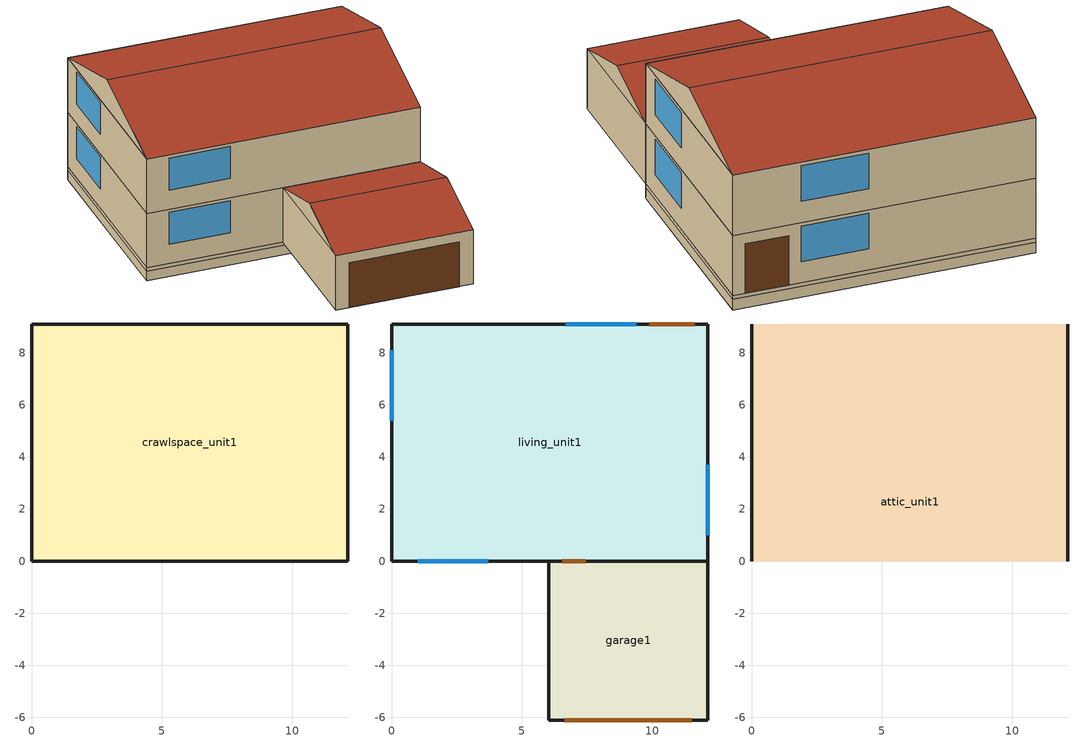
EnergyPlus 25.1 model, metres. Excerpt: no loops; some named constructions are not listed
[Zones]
crawlspace_unit1
 floor ground (Interior Floor): 0,0 0,9.1 12.13,9.1 12.13,0 z-0.46
 wall outside (Crawl Wall): 0,0 12.13,0 12.13,9.1 0,9.1 0,0 z0:0.15
 wall ground (Crawl Wall): 0,0 12.13,0 12.13,9.1 0,9.1 0,0 z-0.46:0
living_unit1
 floor adiabatic (Interior Floor): 0,0 0,9.1 12.13,9.1 12.13,0 z2.74
 floor to crawlspace_unit1 (Exterior Floor): 0,0 0,9.1 12.13,9.1 12.13,0 z0.15
 wall outside (Exterior Wall): 12.13,0 12.13,9.1 0,9.1 0,0 6.04,0 z0.15:2.74; 0,0 12.13,0 12.13,9.1 0,9.1 0,0 z2.74:5.34
 wall to garage1 (Exterior Wall): 6.04,0 12.13,0 z0.15:2.74
 window (Exterior Window): 1,0 3.71,0 / 9.39,9.1 6.68,9.1 / 12.13,1 12.13,3.71 / 0,8.1 0,5.39 z1.07:2.59; 1,0 3.71,0 / 9.39,9.1 6.68,9.1 / 12.13,1 12.13,3.71 / 0,8.1 0,5.39 z3.66:5.18
 door (Exterior Door): 11.63,9.1 9.89,9.1 z0.15:2.29
 door inside (Exterior Door): 6.54,0 7.45,0 z0.15:2.29
 ceiling to attic_unit1 (Interior Ceiling): 0,0 12.13,0 12.13,9.1 0,9.1 z5.34
garage1
 floor ground (Interior Floor): 6.04,-6.1 6.04,0 12.13,0 12.13,-6.1 z0.15
 wall outside (Gable_end): 6.04,0 6.04,-6.1 12.13,-6.1 12.13,0 z0.15:2.74; 12.13,-6.1,2.74 12.13,0,2.74 12.13,-3.05,3.61; 6.04,0,2.74 6.04,-6.1,2.74 6.04,-3.05,3.61
 door (Exterior Door): 6.65,-6.1 11.52,-6.1 z0.15:2.29
 roof outside (Exterior Roof): 6.04,-6.1,2.74 12.13,-6.1,2.74 12.13,-3.05,3.61 6.04,-3.05,3.61; 12.13,0,2.74 6.04,0,2.74 6.04,-3.05,3.61 12.13,-3.05,3.61
attic_unit1
 wall outside (Gable_end): 12.13,0,5.34 12.13,9.1,5.34 12.13,4.55,6.7; 0,9.1,5.34 0,0,5.34 0,4.55,6.7
 roof outside (Exterior Roof): 0,0,5.34 12.13,0,5.34 12.13,4.55,6.7 0,4.55,6.7; 12.13,9.1,5.34 0,9.1,5.34 0,4.55,6.7 12.13,4.55,6.7
[AirflowNetwork:Distribution:Linkage]
Name | Node 1 | Node 2 | Component | Thermal Zone
ZoneSupplyConnectionLink_unit1 | ZoneSupplyRegisterNode_unit1 | living_unit1 | ZoneConnectionDuct_unit1
ZoneReturnConnectionLink_unit1 | living_unit1 | ZoneOutletNode_unit1 | ZoneConnectionDuct_unit1
ZoneReturnLink1_unit1 | Zoneoutletnode_unit1 | ZoneReturnNode_unit1 | ZoneReturn1_unit1 | crawlspace_unit1
ZoneReturnLink2_unit1 | ZoneReturnNode_unit1 | MixerNode_unit1 | ZoneReturn2_unit1 | living_unit1
MainReturnLink_unit1 | MixerNode_unit1 | MainReturnNode_unit1 | MainReturn_unit1 | living_unit1
SystemReturnLink_unit1 | MainReturnNode_unit1 | MainInletNode_unit1 | AirLoopReturn_unit1
SupplyFanLink_unit1 | MainInletNode_unit1 | FanOutletNode_unit1 | Supply Fan_unit1
CoolingCoilLink_unit1 | FanOutletNode_unit1 | HeatingInletNode_unit1 | GSHP Cooling Coil_unit1
EquipmentAirLoopLink_unit1 | HeatingOutletNode_unit1 | EquipmentInletNode_unit1 | AirLoopSupply_unit1
HeatingCoilLink_unit1 | HeatingInletNode_unit1 | SuppHeatingInletNode_unit1 | GSHP Heating Coil_unit1
SuppHeatingCoilLink_unit1 | SuppHeatingInletNode_unit1 | HeatingOutletNode_unit1 | Supp Heating Coil_unit1
ZoneSupplyLeakLink_unit1 | ZoneSupplyNode_unit1 | living_unit1 | SupplyLeak1
ZoneSupplyLeakLink2_unit1 | ZoneSupplyRegisterNode_unit1 ATInlet | attic_unit1 | SupplyLeak2
ZoneReturnLeakLink_unit1 | crawlspace_unit1 | ZoneReturnNode_unit1 | ReturnLeak1
ZoneReturnLeakLink2_unit1 | living_unit1 | ZoneReturnNode_unit1 | ReturnLeak2
